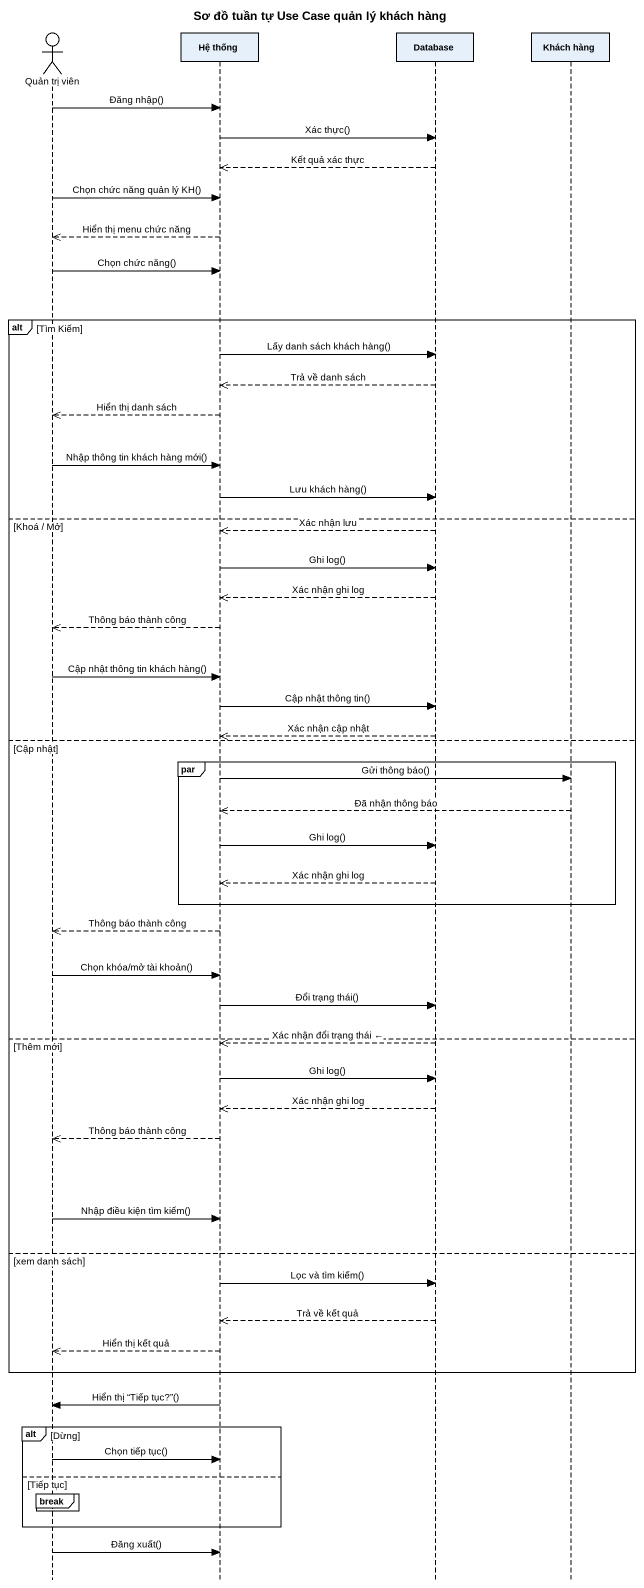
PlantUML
@startuml
title Sơ đồ tuần tự Use Case quản lý khách hàng
hide footbox
actor "Quản trị viên" as Quản_trị_viên
participant "Hệ thống" as Hệ_thống
participant "Database" as Database_
participant "Khách hàng" as Khách_hàng

Quản_trị_viên -> Hệ_thống : Đăng nhập()
Hệ_thống -> Database_ : Xác thực()
Database_ -->> Hệ_thống : Kết quả xác thực
Quản_trị_viên -> Hệ_thống : Chọn chức năng quản lý KH()
Hệ_thống -->> Quản_trị_viên : Hiển thị menu chức năng
Quản_trị_viên -> Hệ_thống : Chọn chức năng()
alt Tìm Kiếm
  Hệ_thống -> Database_ : Lấy danh sách khách hàng()
  Database_ -->> Hệ_thống : Trả về danh sách
  Hệ_thống -->> Quản_trị_viên : Hiển thị danh sách
  Quản_trị_viên -> Hệ_thống : Nhập thông tin khách hàng mới()
  Hệ_thống -> Database_ : Lưu khách hàng()
else Khoá / Mở
  Database_ -->> Hệ_thống : Xác nhận lưu
  Hệ_thống -> Database_ : Ghi log()
  Database_ -->> Hệ_thống : Xác nhận ghi log
  Hệ_thống -->> Quản_trị_viên : Thông báo thành công
  Quản_trị_viên -> Hệ_thống : Cập nhật thông tin khách hàng()
  Hệ_thống -> Database_ : Cập nhật thông tin()
  Database_ -->> Hệ_thống : Xác nhận cập nhật
else Cập nhật
  par
    Hệ_thống -> Khách_hàng : Gửi thông báo()
    Khách_hàng -->> Hệ_thống : Đã nhận thông báo
    Hệ_thống -> Database_ : Ghi log()
    Database_ -->> Hệ_thống : Xác nhận ghi log
  end
  Hệ_thống -->> Quản_trị_viên : Thông báo thành công
  Quản_trị_viên -> Hệ_thống : Chọn khóa/mở tài khoản()
  Hệ_thống -> Database_ : Đổi trạng thái()
else Thêm mới
  Database_ -->> Hệ_thống : Xác nhận đổi trạng thái ←
  Hệ_thống -> Database_ : Ghi log()
  Database_ -->> Hệ_thống : Xác nhận ghi log
  Hệ_thống -->> Quản_trị_viên : Thông báo thành công
  Quản_trị_viên -> Hệ_thống : Nhập điều kiện tìm kiếm()
else xem danh sách
  Hệ_thống -> Database_ : Lọc và tìm kiếm()
  Database_ -->> Hệ_thống : Trả về kết quả
  Hệ_thống -->> Quản_trị_viên : Hiển thị kết quả
end
Hệ_thống -> Quản_trị_viên : Hiển thị “Tiếp tục?”()
alt Dừng
  Quản_trị_viên -> Hệ_thống : Chọn tiếp tục()
else Tiếp tục
  break
  end
end
Quản_trị_viên -> Hệ_thống : Đăng xuất()
@enduml
